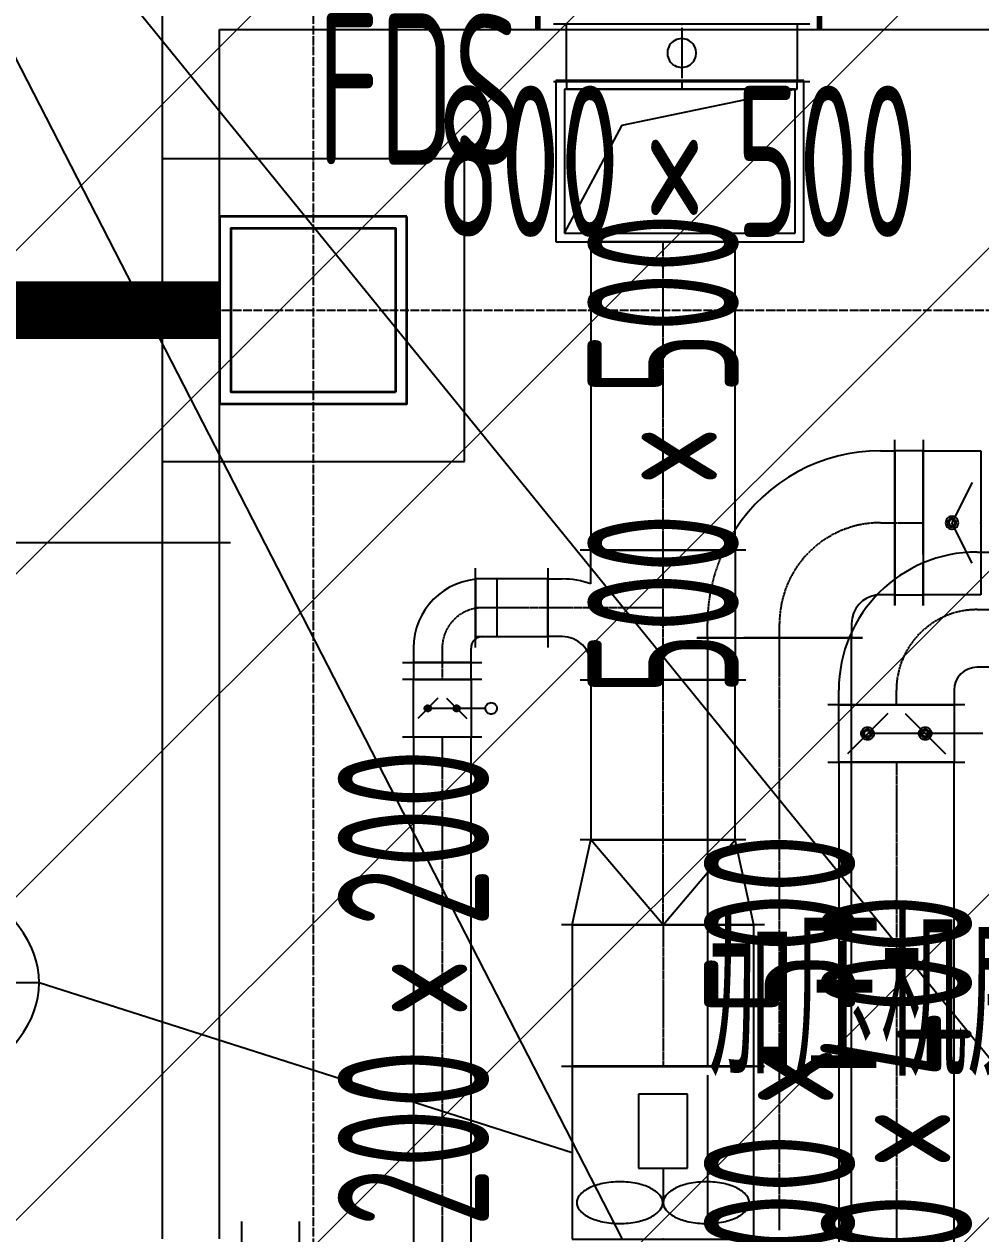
# Model space of a CAD drawing. Extents: x -20827274 to 1300756471, y -549375 to 3431892.
# Drawn here: x -68212 to -64892, y -259468 to -255268 of the extents above; entities that cross this region are included whole.
import ezdxf

# ---------------------------------------------------------------- set-up
doc = ezdxf.new("R2010")
doc.units = 0
doc.header["$LTSCALE"] = 10
for name, pattern in [('CENTER2', [1.125, 0.75, -0.125, 0.125, -0.125]), ('DASH', [0.35, 0.25, -0.1]), ('暖附图底图$0$DASH', [0.35, 0.25, -0.1]), ('暖附图底图$0$DOTE', [2.42, 2, -0.2, 0.02, -0.2])]:
    doc.linetypes.add(name, pattern=pattern)
for name, color, linetype in [('1-zs', 3, 'Continuous'), ('1-暖通标注', 4, 'Continuous'), ('1-标注暖通', 4, 'Continuous'), ('DUCT-加压送风中心线', 5, 'CENTER2'), ('DUCT-加压送风标注', 3, 'Continuous'), ('DUCT-加压送风法兰', 2, 'Continuous'), ('DUCT-加压送风电动阀门', 7, 'Continuous'), ('DUCT-加压送风管', 1, 'Continuous'), ('DUCT-加压送风管立管', 1, 'Continuous'), ('DUCT-加压送风管端线', 2, 'Continuous'), ('DUCT-加压送风管设备', 7, 'Continuous'), ('DUCT-加压送风阀门', 7, 'Continuous'), ('DUCT-送风中心线', 5, 'CENTER2'), ('DUCT-送风标注', 3, 'Continuous'), ('DUCT-送风法兰', 2, 'Continuous'), ('DUCT-送风管', 4, 'Continuous'), ('DUCT-送风管端线', 2, 'Continuous'), ('DUCT-送风阀门', 7, 'Continuous'), ('H-DUCT-加压送风法兰', 2, 'Continuous'), ('H-暖通设备', 181, 'Continuous'), ('Hvac-Hide', 8, 'DASH'), ('暖附图底图$0$1-标注暖通', 8, 'Continuous'), ('暖附图底图$0$A-COLUMN', 8, 'Continuous'), ('暖附图底图$0$A-ROOM_NAME', 8, 'Continuous'), ('暖附图底图$0$A-WALL', 8, 'Continuous'), ('暖附图底图$0$DOTE', 8, 'Continuous')]:
    doc.layers.add(name, color=color, linetype=linetype)
doc.layers.add('F-非人防区', color=105, linetype='Continuous', lineweight=15)
doc.layers.add('暖附图底图$0$钢柱', color=8, linetype='Continuous', lineweight=35)
doc.styles.add('8B2_02', font='tssdeng.shx', dxfattribs={"width": 0.6, "bigfont": 'TSSDCHN.shx'})
doc.styles.add('暖附图底图$0$8B2_02', font='tssdeng.shx', dxfattribs={"width": 0.6, "bigfont": 'TSSDCHN.shx'})

# ---------------------------------------------------------------- blocks, each defined once
blk = doc.blocks.new('$轴流风机$00000011')
for p, q in [((-500, 500, 0), (-500, -500, 0)), ((500, 500, 0), (-500, 500, 0)), ((500, -500, 0), (500, 500, 0)), ((-339.5, 134.7, 0), (-339.5, -134.7, 0)), ((88, 134.7, 0), (-339.5, 134.7, 0)), ((88, -134.7, 0), (88, 134.7, 0)), ((88, 0, 0), (288.5, 0, 0)), ((-339.5, -134.7, 0), (88, -134.7, 0)), ((-500, -500, 0), (500, -500, 0))]:
    blk.add_line(p, q)
for centre, radius, start, end in [((288.5, 410.5, 0), 64.8, 90, 129.18213), ((288.5, 410.5, 0), 64.8, 50.81787, 90), ((462.4, 274.2, 0), 290.7, 153.06034, 168.11261), ((355.1, 328.7, 0), 170.3, 129.18213, 153.06034), ((221.9, 328.7, 0), 170.3, 26.93966, 50.81787), ((114.5, 274.2, 0), 290.7, 11.88739, 26.93966), ((633.1, 238.3, 0), 465, 168.11261, 180), ((-56.1, 238.3, 0), 465, 0, 11.88739), ((633.1, 238.3, 0), 465, 180, 191.88739), ((-56.1, 238.3, 0), 465, 348.11261, 0), ((462.4, 202.4, 0), 290.7, 191.88739, 206.93966), ((114.5, 202.4, 0), 290.7, 333.06034, 348.11261), ((355.1, 147.8, 0), 170.3, 206.93966, 230.81787), ((221.9, 147.8, 0), 170.3, 309.18213, 333.06034), ((288.5, 66.1, 0), 64.8, 230.81787, 270), ((288.5, 66.1, 0), 64.8, 270, 309.18213), ((355.1, -147.8, 0), 170.3, 129.18213, 153.06034), ((288.5, -66.1, 0), 64.8, 90, 129.18213), ((288.5, -66.1, 0), 64.8, 50.81787, 90), ((221.9, -147.8, 0), 170.3, 26.93966, 50.81787), ((462.4, -202.4, 0), 290.7, 153.06034, 168.11261), ((114.5, -202.4, 0), 290.7, 11.88739, 26.93966), ((633.1, -238.3, 0), 465, 168.11261, 180), ((-56.1, -238.3, 0), 465, 0, 11.88739), ((633.1, -238.3, 0), 465, 180, 191.88739), ((-56.1, -238.3, 0), 465, 348.11261, 0), ((462.4, -274.2, 0), 290.7, 191.88739, 206.93966), ((114.5, -274.2, 0), 290.7, 333.06034, 348.11261), ((355.1, -328.7, 0), 170.3, 206.93966, 230.81787), ((288.5, -410.5, 0), 64.8, 230.81787, 270), ((288.5, -410.5, 0), 64.8, 270, 309.18213), ((221.9, -328.7, 0), 170.3, 309.18213, 333.06034)]:
    blk.add_arc(centre, radius, start, end)
for p in [(-500, 0, 0), (500, 0, 0)]:
    blk.add_point(p)
blk = doc.blocks.new('暖附图底图$0$A$C00330F2E')
at = {"layer": '暖附图底图$0$A-COLUMN'}
for p, q in [((5375, -80800), (4325, -80800)), ((4325, -80800), (4325, -81850)), ((5375, -81850), (5375, -80800)), ((4325, -81850), (5375, -81850))]:
    blk.add_line(p, q, dxfattribs=at)
at = {"layer": '暖附图底图$0$钢柱', "color": 4, "lineweight": 35}
for points in [[(5175, -81000), (4525, -81000), (4525, -81650), (5175, -81650)], [(5135, -81610), (4565, -81610), (4565, -81040), (5135, -81040)]]:
    blk.add_lwpolyline(points, close=True, dxfattribs=at)
blk = doc.blocks.new('暖附图底图$0$AFSFCS')
at = {"layer": '暖附图底图$0$A-WALL'}
for p, q in [((-67733.6, -255185.4), (-67733.6, -259485.4)), ((-67533.6, -255285.4), (-67083.6, -255285.4)), ((-67533.6, -259485.4), (-67533.6, -255285.4)), ((-67083.6, -255285.4), (-63333.6, -255285.4))]:
    blk.add_line(p, q, dxfattribs=at)
at = {"layer": '暖附图底图$0$DOTE', "color": 16, "linetype": '暖附图底图$0$DOTE', "ltscale": 1.5}
for p, q in [((-67208.6, -155629.3), (-67208.6, -385768.2)), ((-113117.3, -256260.4), (10791.4, -256260.4))]:
    blk.add_line(p, q, dxfattribs=at)
blk.add_blockref('暖附图底图$0$A$C00330F2E', (-72058.6, -174935.4))
at = {"layer": '暖附图底图$0$A-ROOM_NAME', "style": '暖附图底图$0$8B2_02', "width": 0.6}
blk.add_text('加压机房', height=525, dxfattribs=at).set_placement((-65838.2, -258919.4))
blk = doc.blocks.new('暖附图底图')
at = {"layer": '暖附图底图$0$1-标注暖通', "linetype": '暖附图底图$0$DASH'}
blk.add_blockref('暖附图底图$0$AFSFCS', (500000, 0), dxfattribs=at)

msp = doc.modelspace()

# ---------------------------------------------------------------- hatches: boundary and pattern name
at = {"layer": 'F-非人防区'}
h = msp.add_hatch(dxfattribs=at)
h.set_pattern_fill('ANSI31', color=8, scale=500)
h.set_pattern_definition([(45, (-67108.6, 126739.6), (-561.266, 561.266), [])])
edge = h.paths.add_edge_path()
edge.add_line((26041.4, -160910.4), (26041.4, -174910.4))
edge.add_line((26041.4, -174910.4), (44466.4, -174910.4))
edge.add_line((44466.4, -174910.4), (44466.4, -230535.4))
edge.add_line((44466.4, -230535.4), (29591.4, -230535.4))
edge.add_line((29591.4, -230535.4), (29591.4, -228585.4))
edge.add_line((29591.4, -228585.4), (32466.4, -228585.4))
edge.add_line((32466.4, -228585.4), (32466.4, -223185.4))
edge.add_line((32466.4, -223185.4), (6116.4, -223185.4))
edge.add_line((6116.4, -223185.4), (6116.4, -236210.4))
edge.add_line((6116.4, -236210.4), (5916.4, -236210.4))
edge.add_line((5916.4, -236210.4), (5921.1, -289912.2))
edge.add_line((5921.1, -289912.2), (35191.4, -289912.2))
edge.add_line((35191.4, -289912.2), (35191.4, -296310.4))
edge.add_line((35191.4, -296310.4), (35041.4, -296310.4))
edge.add_line((35041.4, -296310.4), (35041.4, -296910.4))
edge.add_line((35041.4, -296910.4), (35641.4, -296910.4))
edge.add_line((35641.4, -296910.4), (44736.4, -305099.6))
edge.add_line((44736.4, -305099.6), (22456.5, -329844))
edge.add_line((22456.5, -329844), (22456.5, -340006.4))
edge.add_line((22456.5, -340006.4), (-13248.1, -379660.4))
edge.add_line((-13248.1, -379660.4), (-90108.6, -379660.4))
edge.add_line((-90108.6, -379660.4), (-90108.6, -373660.4))
edge.add_line((-90108.6, -373660.4), (-91358.6, -373660.4))
edge.add_arc((-91358.6, -361660.4), 12000, 180, 270, ccw=False)
edge.add_line((-103358.6, -361660.4), (-103358.6, -333450.4))
edge.add_line((-103358.6, -333450.4), (-95358.6, -333436.6))
edge.add_line((-95358.6, -333436.6), (-95358.6, -160610.4))
edge.add_line((-95358.6, -160610.4), (-86333.4, -160610.4))
edge.add_line((-86333.4, -160610.4), (-86333.6, -149790))
edge.add_line((-86333.6, -149790), (-73433.4, -149790))
edge.add_line((-73433.4, -149790), (-73433.4, -160610.4))
edge.add_line((-73433.4, -160610.4), (26041.4, -160910.4))

# ---------------------------------------------------------------- linework, layer by layer
at = {"layer": '1-暖通标注', "color": 2}
for p in [(-66136.4, -259483.7, 0), (-64683.6, -259077.5, 0)]:
    msp.add_line(p, (-69201.1, -253517.7), dxfattribs=at)
at = {"layer": '1-标注暖通'}
msp.add_line((-71156.4, -257066.8), (-67495.9, -257066.8), dxfattribs=at)
at = {"layer": '1-标注暖通', "color": 1, "const_width": 20}
for points in [[(-66429.2, -255085.4), (-66429.2, -255285.4)], [(-65451.5, -255085.4), (-65451.5, -255285.4)]]:
    msp.add_lwpolyline(points, dxfattribs=at)
at = {"layer": '1-标注暖通', "linetype": 'DASH', "const_width": 200}
msp.add_lwpolyline([(-67533.6, -256260.4), (-79007.4, -256260.4)], dxfattribs=at)
at = {"layer": 'DUCT-加压送风中心线'}
for p, q in [((-65929.7, -255467.9), (-65929.7, -255493.5)), ((-65994.7, -257093.6), (-65994.7, -256023.5)), ((-65994.7, -257293.8), (-65994.7, -257093.8)), ((-66394.9, -257293.8), (-66645.6, -257293.8)), ((-66571.1, -257293.8), (-66621.1, -257293.8)), ((-65994.7, -257293.8), (-66394.7, -257293.8)), ((-65994.7, -257543.8), (-65994.7, -257293.8)), ((-64904.8, -257300.3), (-64854.8, -257300.3)), ((-66761.1, -257433.8), (-66761.1, -257483.8)), ((-66761.1, -257484), (-66761.1, -257542.9)), ((-65994.7, -258099.9), (-65994.7, -257544)), ((-65184.8, -257630.3), (-65184.8, -257580.3)), ((-66761.1, -257743.3), (-66761.1, -260467.2)), ((-65184.8, -257830.7), (-65184.8, -260407.2)), ((-65994.7, -258395.1), (-65994.7, -258100.1)), ((-65994.7, -258395.3), (-65994.7, -258885.8)), ((-65994.7, -258886), (-65994.7, -258886.2))]:
    msp.add_line(p, q, dxfattribs=at)
for centre, radius in [((-66621.1, -257433.8), 140), ((-64904.8, -257580.3), 280)]:
    msp.add_arc(centre, radius, 90, 180, dxfattribs=at)
at = {"layer": 'DUCT-加压送风法兰'}
for p, q in [((-65484.7, -255267.6), (-66374.7, -255267.6)), ((-65484.7, -255467.8), (-66374.7, -255467.8)), ((-65707.2, -257093.7), (-66282.2, -257093.7)), ((-66645.7, -257431.3), (-66645.7, -257156.3)), ((-66394.8, -257156.3), (-66394.8, -257431.3)), ((-66898.6, -257483.9), (-66623.6, -257483.9)), ((-66623.6, -257543), (-66898.6, -257543)), ((-66282.2, -257543.9), (-65707.2, -257543.9)), ((-64947.3, -257630.4), (-65422.3, -257630.4)), ((-66623.6, -257743.2), (-66898.6, -257743.2)), ((-64947.3, -257830.6), (-65422.3, -257830.6)), ((-65707.2, -258100), (-66282.2, -258100)), ((-65642.2, -258395.2), (-66347.2, -258395.2)), ((-66347.2, -258885.9), (-65642.2, -258885.9)), ((-67457.7, -259425.4), (-67457.7, -261145.4)), ((-67257.5, -259425.4), (-67257.5, -261145.4))]:
    msp.add_line(p, q, dxfattribs=at)
at = {"layer": 'DUCT-加压送风法兰', "color": 18, "true_color": 0x000000}
for p in [(-65929.7, -255267.7), (-65929.7, -255467.7), (-65929.7, -255467.9), (-65994.7, -257093.6), (-65994.7, -257093.8), (-66645.8, -257293.8), (-66645.6, -257293.8), (-66394.9, -257293.8), (-66394.7, -257293.8), (-66761.1, -257483.8), (-66761.1, -257484), (-66761.1, -257542.9), (-66761.1, -257543.1), (-65994.7, -257543.8), (-65994.7, -257544), (-65184.8, -257630.3, 6000), (-65184.8, -257630.5, 6000), (-66761.1, -257743.1), (-66761.1, -257743.3), (-65184.8, -257830.5, 6000), (-65184.8, -257830.7, 6000), (-65994.7, -258099.9), (-65994.7, -258100.1), (-65994.7, -258395.1), (-65994.7, -258395.3), (-65994.7, -258885.8), (-65994.7, -258886)]:
    msp.add_point(p, dxfattribs=at)
at = {"layer": 'DUCT-加压送风电动阀门'}
for p, q in [((-66776.1, -257608.1), (-66846.1, -257678.1)), ((-66746.1, -257608.1), (-66676.1, -257678.1)), ((-66607.4, -257631.5), (-66604.9, -257628.7)), ((-66604.9, -257628.7), (-66601.9, -257626.3)), ((-66601.9, -257626.3), (-66598.5, -257624.6)), ((-66598.5, -257624.6), (-66594.9, -257623.5)), ((-66594.9, -257623.5), (-66591.1, -257623.1)), ((-66591.1, -257623.1), (-66587.3, -257623.5)), ((-66587.3, -257623.5), (-66583.6, -257624.6)), ((-66583.6, -257624.6), (-66580.3, -257626.3)), ((-66580.3, -257626.3), (-66577.3, -257628.7)), ((-66577.3, -257628.7), (-66574.8, -257631.5)), ((-66822.1, -257642.6), (-66821.8, -257640.5)), ((-66822, -257644.7), (-66822.1, -257642.6)), ((-66821.5, -257646.8), (-66822, -257644.7)), ((-66821.8, -257640.5), (-66821.2, -257638.5)), ((-66820.7, -257648.7), (-66821.5, -257646.8)), ((-66821.2, -257638.5), (-66820.1, -257636.7)), ((-66819.4, -257650.4), (-66820.7, -257648.7)), ((-66820.1, -257636.7), (-66818.7, -257635.1)), ((-66817.9, -257651.8), (-66819.4, -257650.4)), ((-66818.7, -257635.1), (-66817.1, -257633.8)), ((-66818.6, -257642.8), (-66818.4, -257641.4)), ((-66818.5, -257644.2), (-66818.6, -257642.8)), ((-66818.2, -257645.6), (-66818.5, -257644.2)), ((-66818.4, -257641.4), (-66817.9, -257640)), ((-66817.6, -257646.9), (-66818.2, -257645.6)), ((-66817.9, -257640), (-66817.2, -257638.8)), ((-66816.2, -257653), (-66817.9, -257651.8)), ((-66816.7, -257648), (-66817.6, -257646.9)), ((-66817.2, -257638.8), (-66816.3, -257637.7)), ((-66817.1, -257633.8), (-66815.2, -257632.8)), ((-66815.7, -257649), (-66816.7, -257648)), ((-66816.4, -257642.9), (-66816.3, -257641.9)), ((-66816.4, -257643.9), (-66816.4, -257642.9)), ((-66816.1, -257644.9), (-66816.4, -257643.9)), ((-66816.3, -257637.7), (-66815.1, -257636.8)), ((-66816.3, -257641.9), (-66816, -257640.9)), ((-66814.2, -257653.8), (-66816.2, -257653)), ((-66815.7, -257645.8), (-66816.1, -257644.9)), ((-66816, -257640.9), (-66815.4, -257640)), ((-66815.1, -257646.6), (-66815.7, -257645.8)), ((-66814.5, -257649.8), (-66815.7, -257649)), ((-66815.4, -257640), (-66814.8, -257639.3)), ((-66815.2, -257632.8), (-66813.2, -257632.3)), ((-66815.1, -257636.8), (-66813.9, -257636.2)), ((-66814.4, -257647.4), (-66815.1, -257646.6)), ((-66814.8, -257639.3), (-66814, -257638.6)), ((-66813.2, -257650.3), (-66814.5, -257649.8)), ((-66813.5, -257647.9), (-66814.4, -257647.4)), ((-66812.1, -257654.2), (-66814.2, -257653.8)), ((-66814, -257638.6), (-66813.1, -257638.2)), ((-66813.9, -257636.2), (-66812.5, -257635.8)), ((-66812.6, -257648.3), (-66813.5, -257647.9)), ((-66813.2, -257632.3), (-66811.1, -257632.1)), ((-66811.8, -257650.6), (-66813.2, -257650.3)), ((-66813.1, -257638.2), (-66812.1, -257637.9)), ((-66811.6, -257648.5), (-66812.6, -257648.3)), ((-66812.5, -257635.8), (-66811.1, -257635.6)), ((-66812.1, -257637.9), (-66811.1, -257637.8)), ((-66810, -257654.2), (-66812.1, -257654.2)), ((-66810.4, -257650.6), (-66811.8, -257650.6)), ((-66810.6, -257648.5), (-66811.6, -257648.5)), ((-66811.1, -257632.1), (-66809, -257632.3)), ((-66811.1, -257635.6), (-66809.7, -257635.8)), ((-66811.1, -257637.8), (-66810.1, -257637.9)), ((-66711.1, -257643.1), (-66811.1, -257643.1)), ((-66809.6, -257648.3), (-66810.6, -257648.5)), ((-66809, -257650.3), (-66810.4, -257650.6)), ((-66810.1, -257637.9), (-66809.1, -257638.2)), ((-66808, -257653.8), (-66810, -257654.2)), ((-66809.7, -257635.8), (-66808.3, -257636.2)), ((-66808.6, -257647.9), (-66809.6, -257648.3)), ((-66809.1, -257638.2), (-66808.2, -257638.6)), ((-66809, -257632.3), (-66807, -257632.8)), ((-66807.6, -257649.8), (-66809, -257650.3)), ((-66807.8, -257647.4), (-66808.6, -257647.9)), ((-66808.3, -257636.2), (-66807, -257636.8)), ((-66808.2, -257638.6), (-66807.4, -257639.3)), ((-66806, -257653), (-66808, -257653.8)), ((-66807, -257646.6), (-66807.8, -257647.4)), ((-66806.4, -257649), (-66807.6, -257649.8)), ((-66807.4, -257639.3), (-66806.7, -257640)), ((-66807, -257632.8), (-66805.1, -257633.8)), ((-66807, -257636.8), (-66805.9, -257637.7)), ((-66806.4, -257645.8), (-66807, -257646.6)), ((-66806.7, -257640), (-66806.2, -257640.9)), ((-66806, -257644.9), (-66806.4, -257645.8)), ((-66805.4, -257648), (-66806.4, -257649)), ((-66806.2, -257640.9), (-66805.9, -257641.9)), ((-66805.8, -257643.9), (-66806, -257644.9)), ((-66804.2, -257651.8), (-66806, -257653)), ((-66805.9, -257637.7), (-66805, -257638.8)), ((-66805.9, -257641.9), (-66805.7, -257642.9)), ((-66805.7, -257642.9), (-66805.8, -257643.9)), ((-66804.6, -257646.9), (-66805.4, -257648)), ((-66805.1, -257633.8), (-66803.4, -257635.1)), ((-66805, -257638.8), (-66804.2, -257640)), ((-66804, -257645.6), (-66804.6, -257646.9)), ((-66804.2, -257640), (-66803.8, -257641.4)), ((-66802.7, -257650.4), (-66804.2, -257651.8)), ((-66803.6, -257644.2), (-66804, -257645.6)), ((-66803.8, -257641.4), (-66803.6, -257642.8)), ((-66803.6, -257642.8), (-66803.6, -257644.2)), ((-66803.4, -257635.1), (-66802, -257636.7)), ((-66801.5, -257648.7), (-66802.7, -257650.4)), ((-66802, -257636.7), (-66801, -257638.5)), ((-66800.6, -257646.8), (-66801.5, -257648.7)), ((-66801, -257638.5), (-66800.3, -257640.5)), ((-66800.1, -257644.7), (-66800.6, -257646.8)), ((-66800.3, -257640.5), (-66800, -257642.6)), ((-66800, -257642.6), (-66800.1, -257644.7)), ((-66661.1, -257643.1), (-66761.1, -257643.1)), ((-66722.1, -257642.6), (-66721.8, -257640.5)), ((-66722, -257644.7), (-66722.1, -257642.6)), ((-66721.5, -257646.8), (-66722, -257644.7)), ((-66721.8, -257640.5), (-66721.2, -257638.5)), ((-66720.7, -257648.7), (-66721.5, -257646.8)), ((-66721.2, -257638.5), (-66720.1, -257636.7)), ((-66719.4, -257650.4), (-66720.7, -257648.7)), ((-66720.1, -257636.7), (-66718.7, -257635.1)), ((-66717.9, -257651.8), (-66719.4, -257650.4)), ((-66718.7, -257635.1), (-66717.1, -257633.8)), ((-66718.6, -257642.8), (-66718.4, -257641.4)), ((-66718.5, -257644.2), (-66718.6, -257642.8)), ((-66718.2, -257645.6), (-66718.5, -257644.2)), ((-66718.4, -257641.4), (-66717.9, -257640)), ((-66717.6, -257646.9), (-66718.2, -257645.6)), ((-66717.9, -257640), (-66717.2, -257638.8)), ((-66716.2, -257653), (-66717.9, -257651.8)), ((-66716.7, -257648), (-66717.6, -257646.9)), ((-66717.2, -257638.8), (-66716.3, -257637.7)), ((-66717.1, -257633.8), (-66715.2, -257632.8)), ((-66715.7, -257649), (-66716.7, -257648)), ((-66716.4, -257642.9), (-66716.3, -257641.9)), ((-66716.4, -257643.9), (-66716.4, -257642.9)), ((-66716.1, -257644.9), (-66716.4, -257643.9)), ((-66716.3, -257637.7), (-66715.1, -257636.8)), ((-66716.3, -257641.9), (-66716, -257640.9)), ((-66714.2, -257653.8), (-66716.2, -257653)), ((-66715.7, -257645.8), (-66716.1, -257644.9)), ((-66716, -257640.9), (-66715.4, -257640)), ((-66715.1, -257646.6), (-66715.7, -257645.8)), ((-66714.5, -257649.8), (-66715.7, -257649)), ((-66715.4, -257640), (-66714.8, -257639.3)), ((-66715.2, -257632.8), (-66713.2, -257632.3)), ((-66715.1, -257636.8), (-66713.9, -257636.2)), ((-66714.4, -257647.4), (-66715.1, -257646.6)), ((-66714.8, -257639.3), (-66714, -257638.6)), ((-66713.2, -257650.3), (-66714.5, -257649.8)), ((-66713.5, -257647.9), (-66714.4, -257647.4)), ((-66712.1, -257654.2), (-66714.2, -257653.8)), ((-66714, -257638.6), (-66713.1, -257638.2)), ((-66713.9, -257636.2), (-66712.5, -257635.8)), ((-66712.6, -257648.3), (-66713.5, -257647.9)), ((-66713.2, -257632.3), (-66711.1, -257632.1)), ((-66711.8, -257650.6), (-66713.2, -257650.3)), ((-66713.1, -257638.2), (-66712.1, -257637.9)), ((-66711.6, -257648.5), (-66712.6, -257648.3)), ((-66712.5, -257635.8), (-66711.1, -257635.6)), ((-66712.1, -257637.9), (-66711.1, -257637.8)), ((-66710, -257654.2), (-66712.1, -257654.2)), ((-66710.4, -257650.6), (-66711.8, -257650.6)), ((-66710.6, -257648.5), (-66711.6, -257648.5)), ((-66711.1, -257632.1), (-66709, -257632.3)), ((-66711.1, -257635.6), (-66709.7, -257635.8)), ((-66711.1, -257637.8), (-66710.1, -257637.9)), ((-66709.6, -257648.3), (-66710.6, -257648.5)), ((-66709, -257650.3), (-66710.4, -257650.6)), ((-66710.1, -257637.9), (-66709.1, -257638.2)), ((-66708, -257653.8), (-66710, -257654.2)), ((-66709.7, -257635.8), (-66708.3, -257636.2)), ((-66708.6, -257647.9), (-66709.6, -257648.3)), ((-66709.1, -257638.2), (-66708.2, -257638.6)), ((-66709, -257632.3), (-66707, -257632.8)), ((-66707.6, -257649.8), (-66709, -257650.3)), ((-66707.8, -257647.4), (-66708.6, -257647.9)), ((-66708.3, -257636.2), (-66707, -257636.8)), ((-66708.2, -257638.6), (-66707.4, -257639.3)), ((-66706, -257653), (-66708, -257653.8)), ((-66707, -257646.6), (-66707.8, -257647.4)), ((-66706.4, -257649), (-66707.6, -257649.8)), ((-66707.4, -257639.3), (-66706.7, -257640)), ((-66707, -257632.8), (-66705.1, -257633.8)), ((-66707, -257636.8), (-66705.9, -257637.7)), ((-66706.4, -257645.8), (-66707, -257646.6)), ((-66706.7, -257640), (-66706.2, -257640.9)), ((-66706, -257644.9), (-66706.4, -257645.8)), ((-66705.4, -257648), (-66706.4, -257649)), ((-66706.2, -257640.9), (-66705.9, -257641.9)), ((-66705.8, -257643.9), (-66706, -257644.9)), ((-66704.2, -257651.8), (-66706, -257653)), ((-66705.9, -257637.7), (-66705, -257638.8)), ((-66705.9, -257641.9), (-66705.7, -257642.9)), ((-66705.7, -257642.9), (-66705.8, -257643.9)), ((-66704.6, -257646.9), (-66705.4, -257648)), ((-66705.1, -257633.8), (-66703.4, -257635.1)), ((-66705, -257638.8), (-66704.2, -257640)), ((-66704, -257645.6), (-66704.6, -257646.9)), ((-66704.2, -257640), (-66703.8, -257641.4)), ((-66702.7, -257650.4), (-66704.2, -257651.8)), ((-66703.6, -257644.2), (-66704, -257645.6)), ((-66703.8, -257641.4), (-66703.6, -257642.8)), ((-66703.6, -257642.8), (-66703.6, -257644.2)), ((-66703.4, -257635.1), (-66702, -257636.7)), ((-66701.5, -257648.7), (-66702.7, -257650.4)), ((-66702, -257636.7), (-66701, -257638.5)), ((-66700.6, -257646.8), (-66701.5, -257648.7)), ((-66701, -257638.5), (-66700.3, -257640.5)), ((-66700.1, -257644.7), (-66700.6, -257646.8)), ((-66700.3, -257640.5), (-66700, -257642.6)), ((-66700, -257642.6), (-66700.1, -257644.7)), ((-66611.1, -257643.1), (-66661.1, -257643.1)), ((-66611.1, -257642.2), (-66610.5, -257638.4)), ((-66610.9, -257646), (-66611.1, -257642.2)), ((-66610, -257649.7), (-66610.9, -257646)), ((-66610.5, -257638.4), (-66609.3, -257634.8)), ((-66608.4, -257653.1), (-66610, -257649.7)), ((-66609.3, -257634.8), (-66607.4, -257631.5)), ((-66606.2, -257656.2), (-66608.4, -257653.1)), ((-66603.4, -257658.9), (-66606.2, -257656.2)), ((-66600.2, -257660.9), (-66603.4, -257658.9)), ((-66596.7, -257662.3), (-66600.2, -257660.9)), ((-66593, -257663), (-66596.7, -257662.3)), ((-66589.2, -257663), (-66593, -257663)), ((-66585.4, -257662.3), (-66589.2, -257663)), ((-66581.9, -257660.9), (-66585.4, -257662.3)), ((-66578.7, -257658.9), (-66581.9, -257660.9)), ((-66576, -257656.2), (-66578.7, -257658.9)), ((-66573.8, -257653.1), (-66576, -257656.2)), ((-66574.8, -257631.5), (-66572.9, -257634.8)), ((-66572.2, -257649.7), (-66573.8, -257653.1)), ((-66572.9, -257634.8), (-66571.6, -257638.4)), ((-66571.3, -257646), (-66572.2, -257649.7)), ((-66571.6, -257638.4), (-66571.1, -257642.2)), ((-66571.1, -257642.2), (-66571.3, -257646)), ((-65214.8, -257660.5), (-65354.8, -257800.5)), ((-65154.8, -257660.5), (-65014.8, -257800.5)), ((-65299.7, -257714.1), (-65296.5, -257711.7)), ((-65296.5, -257711.7), (-65292.8, -257709.8)), ((-65292.8, -257709.8), (-65288.9, -257708.7)), ((-65288.9, -257708.7), (-65284.8, -257708.3)), ((-65284.8, -257708.3), (-65280.7, -257708.7)), ((-65280.7, -257708.7), (-65276.8, -257709.8)), ((-65276.8, -257709.8), (-65273.1, -257711.7)), ((-65273.1, -257711.7), (-65269.9, -257714.1)), ((-65099.7, -257714.1), (-65096.5, -257711.7)), ((-65096.5, -257711.7), (-65092.8, -257709.8)), ((-65092.8, -257709.8), (-65088.9, -257708.7)), ((-65088.9, -257708.7), (-65084.8, -257708.3)), ((-65084.8, -257708.3), (-65080.7, -257708.7)), ((-65080.7, -257708.7), (-65076.8, -257709.8)), ((-65076.8, -257709.8), (-65073.1, -257711.7)), ((-65073.1, -257711.7), (-65069.9, -257714.1)), ((-65306.9, -257728.5), (-65306.1, -257724.4)), ((-65306.9, -257732.5), (-65306.9, -257728.5)), ((-65306.1, -257736.6), (-65306.9, -257732.5)), ((-65306.1, -257724.4), (-65304.6, -257720.6)), ((-65304.6, -257740.4), (-65306.1, -257736.6)), ((-65304.6, -257720.6), (-65302.5, -257717.1)), ((-65302.5, -257743.9), (-65304.6, -257740.4)), ((-65302.5, -257717.1), (-65299.7, -257714.1)), ((-65299.7, -257746.9), (-65302.5, -257743.9)), ((-65299.8, -257729.8), (-65299.4, -257727)), ((-65299.6, -257732.6), (-65299.8, -257729.8)), ((-65296.5, -257749.3), (-65299.7, -257746.9)), ((-65299, -257735.4), (-65299.6, -257732.6)), ((-65299.4, -257727), (-65298.4, -257724.3)), ((-65297.8, -257738), (-65299, -257735.4)), ((-65298.4, -257724.3), (-65297, -257721.8)), ((-65296.1, -257740.3), (-65297.8, -257738)), ((-65297, -257721.8), (-65295.1, -257719.6)), ((-65292.8, -257751.2), (-65296.5, -257749.3)), ((-65294.1, -257742.3), (-65296.1, -257740.3)), ((-65295.5, -257730), (-65295.2, -257728)), ((-65295.4, -257732), (-65295.5, -257730)), ((-65294.9, -257734), (-65295.4, -257732)), ((-65295.2, -257728), (-65294.6, -257726)), ((-65295.1, -257719.6), (-65292.9, -257717.9)), ((-65294.1, -257735.9), (-65294.9, -257734)), ((-65294.6, -257726), (-65293.5, -257724.3)), ((-65292.9, -257737.5), (-65294.1, -257735.9)), ((-65291.7, -257743.8), (-65294.1, -257742.3)), ((-65293.5, -257724.3), (-65292.2, -257722.7)), ((-65292.9, -257717.9), (-65290.4, -257716.6)), ((-65291.4, -257738.9), (-65292.9, -257737.5)), ((-65288.9, -257752.3), (-65292.8, -257751.2)), ((-65292.2, -257722.7), (-65290.6, -257721.5)), ((-65289, -257744.9), (-65291.7, -257743.8)), ((-65289.7, -257740), (-65291.4, -257738.9)), ((-65290.6, -257721.5), (-65288.8, -257720.5)), ((-65290.4, -257716.6), (-65287.6, -257715.8)), ((-65287.8, -257740.8), (-65289.7, -257740)), ((-65286.2, -257745.4), (-65289, -257744.9)), ((-65284.8, -257752.7), (-65288.9, -257752.3)), ((-65288.8, -257720.5), (-65286.8, -257720)), ((-65285.8, -257741.2), (-65287.8, -257740.8)), ((-65287.6, -257715.8), (-65284.8, -257715.5)), ((-65286.8, -257720), (-65284.8, -257719.8)), ((-65283.4, -257745.4), (-65286.2, -257745.4)), ((-65283.8, -257741.2), (-65285.8, -257741.2)), ((-65284.8, -257715.5), (-65281.9, -257715.8)), ((-65284.8, -257719.8), (-65282.8, -257720)), ((-65084.8, -257730.5), (-65284.8, -257730.5)), ((-65280.7, -257752.3), (-65284.8, -257752.7)), ((-65281.8, -257740.8), (-65283.8, -257741.2)), ((-65280.6, -257744.9), (-65283.4, -257745.4)), ((-65282.8, -257720), (-65280.8, -257720.5)), ((-65281.9, -257715.8), (-65279.2, -257716.6)), ((-65279.9, -257740), (-65281.8, -257740.8)), ((-65280.8, -257720.5), (-65279, -257721.5)), ((-65276.8, -257751.2), (-65280.7, -257752.3)), ((-65277.9, -257743.8), (-65280.6, -257744.9)), ((-65278.2, -257738.9), (-65279.9, -257740)), ((-65279.2, -257716.6), (-65276.7, -257717.9)), ((-65279, -257721.5), (-65277.4, -257722.7)), ((-65276.7, -257737.5), (-65278.2, -257738.9)), ((-65275.5, -257742.3), (-65277.9, -257743.8)), ((-65277.4, -257722.7), (-65276, -257724.3)), ((-65273.1, -257749.3), (-65276.8, -257751.2)), ((-65276.7, -257717.9), (-65274.4, -257719.6)), ((-65275.5, -257735.9), (-65276.7, -257737.5)), ((-65276, -257724.3), (-65275, -257726)), ((-65274.6, -257734), (-65275.5, -257735.9)), ((-65273.4, -257740.3), (-65275.5, -257742.3)), ((-65275, -257726), (-65274.4, -257728)), ((-65274.2, -257732), (-65274.6, -257734)), ((-65274.4, -257719.6), (-65272.6, -257721.8)), ((-65274.4, -257728), (-65274.1, -257730)), ((-65274.1, -257730), (-65274.2, -257732)), ((-65271.8, -257738), (-65273.4, -257740.3)), ((-65269.9, -257746.9), (-65273.1, -257749.3)), ((-65272.6, -257721.8), (-65271.1, -257724.3)), ((-65270.6, -257735.4), (-65271.8, -257738)), ((-65271.1, -257724.3), (-65270.2, -257727)), ((-65269.9, -257732.6), (-65270.6, -257735.4)), ((-65270.2, -257727), (-65269.8, -257729.8)), ((-65269.9, -257714.1), (-65267.1, -257717.1)), ((-65269.8, -257729.8), (-65269.9, -257732.6)), ((-65267.1, -257743.9), (-65269.9, -257746.9)), ((-65267.1, -257717.1), (-65265, -257720.6)), ((-65265, -257740.4), (-65267.1, -257743.9)), ((-65265, -257720.6), (-65263.5, -257724.4)), ((-65263.5, -257736.6), (-65265, -257740.4)), ((-65263.5, -257724.4), (-65262.7, -257728.5)), ((-65262.7, -257732.5), (-65263.5, -257736.6)), ((-65262.7, -257728.5), (-65262.7, -257732.5)), ((-64984.8, -257730.5), (-65184.8, -257730.5)), ((-65106.9, -257728.5), (-65106.1, -257724.4)), ((-65106.9, -257732.5), (-65106.9, -257728.5)), ((-65106.1, -257736.6), (-65106.9, -257732.5)), ((-65106.1, -257724.4), (-65104.6, -257720.6)), ((-65104.6, -257740.4), (-65106.1, -257736.6)), ((-65104.6, -257720.6), (-65102.5, -257717.1)), ((-65102.5, -257743.9), (-65104.6, -257740.4)), ((-65102.5, -257717.1), (-65099.7, -257714.1)), ((-65099.7, -257746.9), (-65102.5, -257743.9)), ((-65099.8, -257729.8), (-65099.4, -257727)), ((-65099.6, -257732.6), (-65099.8, -257729.8)), ((-65096.5, -257749.3), (-65099.7, -257746.9)), ((-65099, -257735.4), (-65099.6, -257732.6)), ((-65099.4, -257727), (-65098.4, -257724.3)), ((-65097.8, -257738), (-65099, -257735.4)), ((-65098.4, -257724.3), (-65097, -257721.8)), ((-65096.1, -257740.3), (-65097.8, -257738)), ((-65097, -257721.8), (-65095.1, -257719.6)), ((-65092.8, -257751.2), (-65096.5, -257749.3)), ((-65094.1, -257742.3), (-65096.1, -257740.3)), ((-65095.5, -257730), (-65095.2, -257728)), ((-65095.4, -257732), (-65095.5, -257730)), ((-65094.9, -257734), (-65095.4, -257732)), ((-65095.2, -257728), (-65094.6, -257726)), ((-65095.1, -257719.6), (-65092.9, -257717.9)), ((-65094.1, -257735.9), (-65094.9, -257734)), ((-65094.6, -257726), (-65093.5, -257724.3)), ((-65092.9, -257737.5), (-65094.1, -257735.9)), ((-65091.7, -257743.8), (-65094.1, -257742.3)), ((-65093.5, -257724.3), (-65092.2, -257722.7)), ((-65092.9, -257717.9), (-65090.4, -257716.6)), ((-65091.4, -257738.9), (-65092.9, -257737.5)), ((-65088.9, -257752.3), (-65092.8, -257751.2)), ((-65092.2, -257722.7), (-65090.6, -257721.5)), ((-65089, -257744.9), (-65091.7, -257743.8)), ((-65089.7, -257740), (-65091.4, -257738.9)), ((-65090.6, -257721.5), (-65088.8, -257720.5)), ((-65090.4, -257716.6), (-65087.6, -257715.8)), ((-65087.8, -257740.8), (-65089.7, -257740)), ((-65086.2, -257745.4), (-65089, -257744.9)), ((-65084.8, -257752.7), (-65088.9, -257752.3)), ((-65088.8, -257720.5), (-65086.8, -257720)), ((-65085.8, -257741.2), (-65087.8, -257740.8)), ((-65087.6, -257715.8), (-65084.8, -257715.5)), ((-65086.8, -257720), (-65084.8, -257719.8)), ((-65083.4, -257745.4), (-65086.2, -257745.4)), ((-65083.8, -257741.2), (-65085.8, -257741.2)), ((-65084.8, -257715.5), (-65081.9, -257715.8)), ((-65084.8, -257719.8), (-65082.8, -257720)), ((-65080.7, -257752.3), (-65084.8, -257752.7)), ((-65081.8, -257740.8), (-65083.8, -257741.2)), ((-65080.6, -257744.9), (-65083.4, -257745.4)), ((-65082.8, -257720), (-65080.8, -257720.5)), ((-65081.9, -257715.8), (-65079.2, -257716.6)), ((-65079.9, -257740), (-65081.8, -257740.8)), ((-65080.8, -257720.5), (-65079, -257721.5)), ((-65076.8, -257751.2), (-65080.7, -257752.3)), ((-65077.9, -257743.8), (-65080.6, -257744.9)), ((-65078.2, -257738.9), (-65079.9, -257740)), ((-65079.2, -257716.6), (-65076.7, -257717.9)), ((-65079, -257721.5), (-65077.4, -257722.7)), ((-65076.7, -257737.5), (-65078.2, -257738.9)), ((-65075.5, -257742.3), (-65077.9, -257743.8)), ((-65077.4, -257722.7), (-65076, -257724.3)), ((-65073.1, -257749.3), (-65076.8, -257751.2)), ((-65076.7, -257717.9), (-65074.4, -257719.6)), ((-65075.5, -257735.9), (-65076.7, -257737.5)), ((-65076, -257724.3), (-65075, -257726)), ((-65074.6, -257734), (-65075.5, -257735.9)), ((-65073.4, -257740.3), (-65075.5, -257742.3)), ((-65075, -257726), (-65074.4, -257728)), ((-65074.2, -257732), (-65074.6, -257734)), ((-65074.4, -257719.6), (-65072.6, -257721.8)), ((-65074.4, -257728), (-65074.1, -257730)), ((-65074.1, -257730), (-65074.2, -257732)), ((-65071.8, -257738), (-65073.4, -257740.3)), ((-65069.9, -257746.9), (-65073.1, -257749.3)), ((-65072.6, -257721.8), (-65071.1, -257724.3)), ((-65070.6, -257735.4), (-65071.8, -257738)), ((-65071.1, -257724.3), (-65070.2, -257727)), ((-65069.9, -257732.6), (-65070.6, -257735.4)), ((-65070.2, -257727), (-65069.8, -257729.8)), ((-65069.9, -257714.1), (-65067.1, -257717.1)), ((-65069.8, -257729.8), (-65069.9, -257732.6)), ((-65067.1, -257743.9), (-65069.9, -257746.9)), ((-65067.1, -257717.1), (-65065, -257720.6)), ((-65065, -257740.4), (-65067.1, -257743.9)), ((-65065, -257720.6), (-65063.5, -257724.4)), ((-65063.5, -257736.6), (-65065, -257740.4)), ((-65063.5, -257724.4), (-65062.7, -257728.5)), ((-65062.7, -257732.5), (-65063.5, -257736.6)), ((-65062.7, -257728.5), (-65062.7, -257732.5)), ((-64884.8, -257730.5), (-64984.8, -257730.5))]:
    msp.add_line(p, q, dxfattribs=at)
at = {"layer": 'DUCT-加压送风管'}
for p, q in [((-66329.7, -255467.7), (-66329.7, -255267.7)), ((-65529.7, -255267.7), (-65529.7, -255467.7)), ((-66329.7, -255467.9), (-66329.7, -255493.5)), ((-65529.7, -255467.9), (-66329.7, -255467.9)), ((-65529.7, -255493.5), (-65529.7, -255467.9)), ((-66329.7, -255493.5), (-65529.7, -255493.5)), ((-65744.7, -256023.5), (-66244.7, -256023.5)), ((-66244.7, -256023.5), (-66244.7, -257093.6)), ((-65744.7, -257093.6), (-65744.7, -256023.5)), ((-66244.7, -257093.6), (-65744.7, -257093.6)), ((-66244.7, -257211), (-66244.7, -257093.8)), ((-65744.7, -257093.8), (-65744.7, -257493.8)), ((-64904.8, -257100.3), (-64854.8, -257100.3)), ((-66394.9, -257193.8), (-66645.6, -257193.8)), ((-66645.6, -257193.8), (-66645.6, -257393.8)), ((-66571.1, -257193.8), (-66621.1, -257193.8)), ((-66394.9, -257393.8), (-66394.9, -257193.8)), ((-66394.7, -257193.8), (-66344.7, -257193.8)), ((-66645.6, -257393.8), (-66394.9, -257393.8)), ((-66621.1, -257393.8), (-66571.1, -257393.8)), ((-66344.7, -257393.8), (-66394.7, -257393.8)), ((-66861.1, -257433.8), (-66861.1, -257483.8)), ((-66661.1, -257483.8), (-66661.1, -257433.8)), ((-66861.1, -257484), (-66861.1, -257542.9)), ((-66661.1, -257484), (-66861.1, -257484)), ((-66661.1, -257542.9), (-66661.1, -257484)), ((-66244.7, -257543.8), (-66244.7, -257493.8)), ((-65744.7, -257493.8), (-65744.7, -257543.8)), ((-64854.8, -257500.3), (-64904.8, -257500.3)), ((-66861.1, -257542.9), (-66661.1, -257542.9)), ((-66861.1, -257743.1), (-66861.1, -257543.1)), ((-66661.1, -257543.1), (-66661.1, -257743.1)), ((-65744.7, -257544), (-66244.7, -257544)), ((-66244.7, -257544), (-66244.7, -258099.9)), ((-65744.7, -258099.9), (-65744.7, -257544)), ((-65384.8, -257630.3), (-65384.8, -257580.3)), ((-64984.8, -257580.3), (-64984.8, -257630.3)), ((-65384.8, -257830.5), (-65384.8, -257630.5)), ((-64984.8, -257630.5), (-64984.8, -257830.5)), ((-66861.1, -257743.3), (-66861.1, -260467.2)), ((-66661.1, -257743.3), (-66861.1, -257743.3)), ((-66661.1, -260467.2), (-66661.1, -257743.3)), ((-65384.8, -257830.7), (-65384.8, -260407.2)), ((-64984.8, -257830.7), (-65384.8, -257830.7)), ((-64984.8, -260407.2), (-64984.8, -257830.7)), ((-66309.7, -258395.1), (-66244.7, -258100.1)), ((-66244.7, -258099.9), (-65744.7, -258099.9)), ((-65994.7, -258395.1), (-66244.7, -258100.1)), ((-65994.7, -258395.1), (-65744.7, -258100.1)), ((-65679.7, -258395.1), (-65744.7, -258100.1)), ((-66309.7, -258395.3), (-66309.7, -258885.8)), ((-65679.7, -258395.3), (-66309.7, -258395.3)), ((-65679.7, -258885.8), (-65679.7, -258395.3)), ((-66309.7, -258885.8), (-65679.7, -258885.8)), ((-66309.7, -258886), (-66309.7, -258886.2)), ((-65679.7, -258886), (-65679.7, -258886.2))]:
    msp.add_line(p, q, dxfattribs=at)
for centre, radius, start, end in [((-64904.8, -257580.3), 480, 90, 180), ((-66621.1, -257433.8), 240, 90, 180), ((-66344.7, -257493.8), 300, 70.5288, 90), ((-66621.1, -257433.8), 40, 90, 180), ((-66344.7, -257493.8), 100, 0, 90), ((-64904.8, -257580.3), 80, 90, 180)]:
    msp.add_arc(centre, radius, start, end, dxfattribs=at)
at = {"layer": 'DUCT-加压送风管', "color": 18, "true_color": 0x000000}
for p in [(-65994.7, -257093.8), (-66571.1, -257293.8), (-66394.7, -257293.8), (-66761.1, -257483.8), (-65994.7, -257543.8), (-65184.8, -257630.3, 6000), (-65994.7, -258100.1), (-65994.7, -258395.1), (-65994.7, -258886), (-65994.7, -258886.2)]:
    msp.add_point(p, dxfattribs=at)
at = {"layer": 'DUCT-加压送风管立管'}
for p, q in [((-65536.4, -255493.5), (-66336.4, -255493.5)), ((-66336.4, -255493.5), (-66336.4, -255993.5)), ((-65536.4, -255993.5), (-65536.4, -255493.5)), ((-66336.4, -255993.5), (-65536.4, -255993.5))]:
    msp.add_line(p, q, dxfattribs=at)
at = {"layer": 'DUCT-加压送风管端线'}
for p, q in [((-65529.7, -255267.7), (-66329.7, -255267.7)), ((-65529.7, -255467.7), (-66329.7, -255467.7)), ((-66136.4, -255618.5), (-65536.4, -255493.5)), ((-66336.4, -255993.5), (-66136.4, -255618.5)), ((-66244.7, -257093.8), (-65744.7, -257093.8)), ((-66571.1, -257193.8), (-66571.1, -257393.8)), ((-66394.7, -257393.8), (-66394.7, -257193.8)), ((-66861.1, -257483.8), (-66661.1, -257483.8)), ((-66661.1, -257543.1), (-66861.1, -257543.1)), ((-65744.7, -257543.8), (-66244.7, -257543.8)), ((-65384.8, -257630.3), (-64984.8, -257630.3)), ((-64984.8, -257630.5), (-65384.8, -257630.5)), ((-66661.1, -257743.1), (-66861.1, -257743.1)), ((-64984.8, -257830.5), (-65384.8, -257830.5)), ((-65744.7, -258100.1), (-66244.7, -258100.1)), ((-66309.7, -258395.1), (-65679.7, -258395.1)), ((-65679.7, -258886), (-66309.7, -258886)), ((-66309.7, -258886.2), (-65679.7, -258886.2))]:
    msp.add_line(p, q, dxfattribs=at)
at = {"layer": 'DUCT-加压送风阀门'}
for p, q in [((-65942.2, -255319.3), (-65948.2, -255321.2)), ((-65936, -255318.1), (-65942.2, -255319.3)), ((-65929.7, -255317.7), (-65936, -255318.1)), ((-65929.7, -255280.2), (-65929.7, -255455.2)), ((-65923.5, -255318.1), (-65929.7, -255317.7)), ((-65917.3, -255319.3), (-65923.5, -255318.1)), ((-65911.3, -255321.2), (-65917.3, -255319.3)), ((-65978.9, -255358.3), (-65979.6, -255364.5)), ((-65977.3, -255352.2), (-65978.9, -255358.3)), ((-65975, -255346.4), (-65977.3, -255352.2)), ((-65972, -255340.9), (-65975, -255346.4)), ((-65968.3, -255335.8), (-65972, -255340.9)), ((-65964, -255331.2), (-65968.3, -255335.8)), ((-65959.1, -255327.2), (-65964, -255331.2)), ((-65953.8, -255323.9), (-65959.1, -255327.2)), ((-65948.2, -255321.2), (-65953.8, -255323.9)), ((-65905.7, -255323.9), (-65911.3, -255321.2)), ((-65900.4, -255327.2), (-65905.7, -255323.9)), ((-65895.5, -255331.2), (-65900.4, -255327.2)), ((-65891.2, -255335.8), (-65895.5, -255331.2)), ((-65887.5, -255340.9), (-65891.2, -255335.8)), ((-65884.5, -255346.4), (-65887.5, -255340.9)), ((-65882.2, -255352.2), (-65884.5, -255346.4)), ((-65880.6, -255358.3), (-65882.2, -255352.2)), ((-65879.8, -255364.5), (-65880.6, -255358.3)), ((-65979.6, -255364.5), (-65979.6, -255370.8)), ((-65979.6, -255370.8), (-65978.9, -255377.1)), ((-65978.9, -255377.1), (-65977.3, -255383.1)), ((-65977.3, -255383.1), (-65975, -255389)), ((-65975, -255389), (-65972, -255394.5)), ((-65972, -255394.5), (-65968.3, -255399.6)), ((-65968.3, -255399.6), (-65964, -255404.1)), ((-65895.5, -255404.1), (-65891.2, -255399.6)), ((-65891.2, -255399.6), (-65887.5, -255394.5)), ((-65887.5, -255394.5), (-65884.5, -255389)), ((-65884.5, -255389), (-65882.2, -255383.1)), ((-65882.2, -255383.1), (-65880.6, -255377.1)), ((-65880.6, -255377.1), (-65879.8, -255370.8)), ((-65879.8, -255370.8), (-65879.8, -255364.5)), ((-65964, -255404.1), (-65959.1, -255408.1)), ((-65959.1, -255408.1), (-65953.8, -255411.5)), ((-65953.8, -255411.5), (-65948.2, -255414.2)), ((-65948.2, -255414.2), (-65942.2, -255416.1)), ((-65942.2, -255416.1), (-65936, -255417.3)), ((-65936, -255417.3), (-65929.7, -255417.7)), ((-65929.7, -255417.7), (-65923.5, -255417.3)), ((-65923.5, -255417.3), (-65917.3, -255416.1)), ((-65917.3, -255416.1), (-65911.3, -255414.2)), ((-65911.3, -255414.2), (-65905.7, -255411.5)), ((-65905.7, -255411.5), (-65900.4, -255408.1)), ((-65900.4, -255408.1), (-65895.5, -255404.1))]:
    msp.add_line(p, q, dxfattribs=at)
at = {"layer": 'DUCT-送风中心线'}
for p, q in [((-65240.4, -256998.5), (-65190.4, -256998.5)), ((-65190.2, -256998.5), (-65092.1, -256998.5)), ((-65590.4, -257398.5), (-65590.4, -257348.5)), ((-65590.4, -259455.4), (-65590.4, -257398.7))]:
    msp.add_line(p, q, dxfattribs=at)
msp.add_arc((-65240.4, -257348.5), 350, 90, 180, dxfattribs=at)
at = {"layer": 'DUCT-送风法兰'}
for p, q in [((-65190.3, -257194.4), (-65190.3, -256711)), ((-65092, -256711), (-65092, -257138.3)), ((-65744.7, -257398.6), (-65349.1, -257398.6))]:
    msp.add_line(p, q, dxfattribs=at)
at = {"layer": 'DUCT-送风法兰', "color": 18, "true_color": 0x000000}
for p in [(-65190.4, -256998.5, -1000), (-65190.2, -256998.5, -1000), (-65092.1, -256998.5, -1000), (-65091.9, -256998.5, -1000), (-64891.9, -256998.5, -1000), (-65590.4, -257398.5, -1000), (-65590.4, -257398.7, -1000)]:
    msp.add_point(p, dxfattribs=at)
at = {"layer": 'DUCT-送风管'}
for p, q in [((-65240.4, -256748.5), (-65190.4, -256748.5)), ((-65092.1, -256748.5), (-65190.2, -256748.5)), ((-65190.2, -256748.5), (-65190.2, -257164.4)), ((-65092.1, -257108.3), (-65092.1, -256748.5)), ((-65091.9, -256748.5), (-64891.9, -256748.5)), ((-64891.9, -257248.5), (-65091.9, -257248.5)), ((-65340.4, -257348.5), (-65340.4, -257378.7)), ((-65340.4, -257398.7), (-65714.7, -257398.7)), ((-65840.4, -258916.2), (-65840.4, -259455.4))]:
    msp.add_line(p, q, dxfattribs=at)
for radius, start, end in [(600, 90, 147.1983), (600, 154.8627, 154.8838), (100, 96.8323, 180)]:
    msp.add_arc((-65240.4, -257348.5), radius, start, end, dxfattribs=at)
at = {"layer": 'DUCT-送风管', "color": 18, "true_color": 0x000000}
for p in [(-65190.4, -256998.5, -1000), (-65590.4, -257398.5, -1000)]:
    msp.add_point(p, dxfattribs=at)
at = {"layer": 'DUCT-送风管端线'}
for p, q in [((-65190.4, -256748.5), (-65190.4, -257194.5)), ((-65091.9, -256748.5), (-65091.9, -257248.5)), ((-64891.9, -256748.5), (-64891.9, -257248.5)), ((-65744.7, -257398.5), (-65340.4, -257398.5))]:
    msp.add_line(p, q, dxfattribs=at)
at = {"layer": 'DUCT-送风阀门'}
for p, q in [((-64921.9, -256858.5), (-64991.9, -256998.5)), ((-65013.6, -256994.4), (-65014, -256998.5)), ((-65014, -256998.5), (-65013.6, -257002.5)), ((-65012.5, -256990.5), (-65013.6, -256994.4)), ((-65010.7, -256986.8), (-65012.5, -256990.5)), ((-65008.2, -256983.5), (-65010.7, -256986.8)), ((-65005.2, -256980.8), (-65008.2, -256983.5)), ((-65006.3, -256994.2), (-65006.8, -256997)), ((-65006.8, -256997), (-65006.8, -256999.9)), ((-65005.2, -256991.6), (-65006.3, -256994.2)), ((-65001.7, -256978.6), (-65005.2, -256980.8)), ((-65003.6, -256989.2), (-65005.2, -256991.6)), ((-65001.7, -256987.1), (-65003.6, -256989.2)), ((-65002.4, -256996.4), (-65002.6, -256998.5)), ((-65002.6, -256998.5), (-65002.4, -257000.6)), ((-65001.8, -256994.4), (-65002.4, -256996.4)), ((-65000.8, -256992.5), (-65001.8, -256994.4)), ((-64997.9, -256977.2), (-65001.7, -256978.6)), ((-64999.4, -256985.5), (-65001.7, -256987.1)), ((-64999.4, -256990.9), (-65000.8, -256992.5)), ((-64996.8, -256984.3), (-64999.4, -256985.5)), ((-64997.8, -256989.5), (-64999.4, -256990.9)), ((-64993.9, -256976.4), (-64997.9, -256977.2)), ((-64996, -256988.6), (-64997.8, -256989.5)), ((-64994, -256983.6), (-64996.8, -256984.3)), ((-64993.9, -256987.9), (-64996, -256988.6)), ((-64991.1, -256983.5), (-64994, -256983.6)), ((-64989.8, -256976.4), (-64993.9, -256976.4)), ((-64991.9, -256987.7), (-64993.9, -256987.9)), ((-64989.8, -256987.9), (-64991.9, -256987.7)), ((-64921.9, -257138.5), (-64991.9, -256998.5)), ((-64988.3, -256983.9), (-64991.1, -256983.5)), ((-64985.8, -256977.2), (-64989.8, -256976.4)), ((-64987.7, -256988.6), (-64989.8, -256987.9)), ((-64985.6, -256984.8), (-64988.3, -256983.9)), ((-64985.9, -256989.5), (-64987.7, -256988.6)), ((-64984.3, -256990.9), (-64985.9, -256989.5)), ((-64982, -256978.6), (-64985.8, -256977.2)), ((-64983.1, -256986.2), (-64985.6, -256984.8)), ((-64982.9, -256992.5), (-64984.3, -256990.9)), ((-64981, -256988.1), (-64983.1, -256986.2)), ((-64981.9, -256994.4), (-64982.9, -256992.5)), ((-64978.5, -256980.8), (-64982, -256978.6)), ((-64981.3, -256996.4), (-64981.9, -256994.4)), ((-64981.1, -256998.5), (-64981.3, -256996.4)), ((-64981.3, -257000.6), (-64981.1, -256998.5)), ((-64979.2, -256990.4), (-64981, -256988.1)), ((-64977.9, -256992.9), (-64979.2, -256990.4)), ((-64975.5, -256983.5), (-64978.5, -256980.8)), ((-64977.1, -256995.6), (-64977.9, -256992.9)), ((-64976.8, -256998.5), (-64977.1, -256995.6)), ((-64977.1, -257001.3), (-64976.8, -256998.5)), ((-64973, -256986.8), (-64975.5, -256983.5)), ((-64971.2, -256990.5), (-64973, -256986.8)), ((-64970.1, -256994.4), (-64971.2, -256990.5)), ((-64969.7, -256998.5), (-64970.1, -256994.4)), ((-64970.1, -257002.5), (-64969.7, -256998.5)), ((-65013.6, -257002.5), (-65012.5, -257006.5)), ((-65012.5, -257006.5), (-65010.7, -257010.1)), ((-65010.7, -257010.1), (-65008.2, -257013.4)), ((-65008.2, -257013.4), (-65005.2, -257016.2)), ((-65006.8, -256999.9), (-65006.3, -257002.7)), ((-65006.3, -257002.7), (-65005.2, -257005.3)), ((-65005.2, -257005.3), (-65003.6, -257007.7)), ((-65005.2, -257016.2), (-65001.7, -257018.3)), ((-65003.6, -257007.7), (-65001.7, -257009.8)), ((-65002.4, -257000.6), (-65001.8, -257002.6)), ((-65001.8, -257002.6), (-65000.8, -257004.4)), ((-65001.7, -257009.8), (-64999.4, -257011.5)), ((-65001.7, -257018.3), (-64997.9, -257019.8)), ((-65000.8, -257004.4), (-64999.4, -257006.1)), ((-64999.4, -257006.1), (-64997.8, -257007.4)), ((-64999.4, -257011.5), (-64996.8, -257012.6)), ((-64997.9, -257019.8), (-64993.9, -257020.5)), ((-64997.8, -257007.4), (-64996, -257008.4)), ((-64996.8, -257012.6), (-64994, -257013.3)), ((-64996, -257008.4), (-64993.9, -257009)), ((-64994, -257013.3), (-64991.1, -257013.5)), ((-64993.9, -257009), (-64991.9, -257009.2)), ((-64993.9, -257020.5), (-64989.8, -257020.5)), ((-64991.9, -257009.2), (-64989.8, -257009)), ((-64991.1, -257013.5), (-64988.3, -257013.1)), ((-64989.8, -257009), (-64987.7, -257008.4)), ((-64989.8, -257020.5), (-64985.8, -257019.8)), ((-64988.3, -257013.1), (-64985.6, -257012.1)), ((-64987.7, -257008.4), (-64985.9, -257007.4)), ((-64985.9, -257007.4), (-64984.3, -257006.1)), ((-64985.8, -257019.8), (-64982, -257018.3)), ((-64985.6, -257012.1), (-64983.1, -257010.7)), ((-64984.3, -257006.1), (-64982.9, -257004.4)), ((-64983.1, -257010.7), (-64981, -257008.8)), ((-64982.9, -257004.4), (-64981.9, -257002.6)), ((-64982, -257018.3), (-64978.5, -257016.2)), ((-64981.9, -257002.6), (-64981.3, -257000.6)), ((-64981, -257008.8), (-64979.2, -257006.6)), ((-64979.2, -257006.6), (-64977.9, -257004)), ((-64978.5, -257016.2), (-64975.5, -257013.4)), ((-64977.9, -257004), (-64977.1, -257001.3)), ((-64975.5, -257013.4), (-64973, -257010.1)), ((-64973, -257010.1), (-64971.2, -257006.5)), ((-64971.2, -257006.5), (-64970.1, -257002.5))]:
    msp.add_line(p, q, dxfattribs=at)
at = {"layer": 'H-DUCT-加压送风法兰'}
for p, q in [((-66366.4, -255463.5), (-66366.4, -256023.5)), ((-65506.4, -255463.5), (-66366.4, -255463.5)), ((-65506.4, -256023.5), (-65506.4, -255463.5)), ((-66366.4, -256023.5), (-65506.4, -256023.5))]:
    msp.add_line(p, q, dxfattribs=at)
at = {"layer": 'H-DUCT-加压送风法兰', "color": 18, "true_color": 0x000000}
for p in [(-65936.4, -255743.5, -0.1), (-65936.4, -255743.5, 0.1)]:
    msp.add_point(p, dxfattribs=at)
at = {"layer": 'H-暖通设备', "linetype": 'Continuous'}
msp.add_line((-68159.6, -258595.6), (-69959.6, -258595.6), dxfattribs=at)
at = {"layer": 'H-暖通设备'}
msp.add_line((-66309.7, -259186.4, 0), (-68159.6, -258595.6), dxfattribs=at)
at = {"layer": 'H-暖通设备', "linetype": 'Continuous', "extrusion": (0, 0, -1)}
msp.add_ellipse((-69059.6, -258595.6), major_axis=(-900, 0), ratio=0.555556, dxfattribs=at)
at = {"layer": 'Hvac-Hide'}
for p, q in [((-65092.1, -257248.5), (-65092.1, -257138.3)), ((-65092, -257286), (-65092, -257138.3)), ((-65092, -257138.3), (-65092, -257286)), ((-65190.4, -257194.5), (-65190.4, -257248.5)), ((-65190.3, -257194.4), (-65190.3, -257286)), ((-65190.3, -257286), (-65190.3, -257194.4)), ((-65190.2, -257194.4), (-65190.2, -257248.5)), ((-65190.4, -257248.5), (-65240.4, -257248.5)), ((-65190.2, -257248.5), (-65092.1, -257248.5)), ((-65840.4, -257398.5), (-65840.4, -257348.5)), ((-65744.7, -257398.6), (-65877.9, -257398.6)), ((-65877.9, -257398.6), (-65744.7, -257398.6)), ((-65744.7, -257398.5), (-65840.4, -257398.5)), ((-65744.7, -257398.7), (-65840.4, -257398.7)), ((-65840.4, -257398.7), (-65840.4, -257543.8)), ((-65302.9, -257398.6), (-65349.1, -257398.6)), ((-65349.1, -257398.6), (-65302.9, -257398.6)), ((-65340.4, -257378.7), (-65340.4, -257398.5)), ((-65340.4, -257630.3), (-65340.4, -257398.7)), ((-65840.4, -257544), (-65840.4, -258099.9)), ((-65340.4, -257830.5), (-65340.4, -257630.5)), ((-65340.4, -260407.2), (-65340.4, -257830.7)), ((-65840.4, -258100.1), (-65840.4, -258395.1)), ((-65840.4, -258395.3), (-65840.4, -258885.8)), ((-65840.4, -258886), (-65840.4, -258886.2))]:
    msp.add_line(p, q, dxfattribs=at)
for radius, start, end in [(600, 147.1983, 154.8627), (600, 154.8838, 180), (100, 90, 96.8323)]:
    msp.add_arc((-65240.4, -257348.5), radius, start, end, dxfattribs=at)

# ---------------------------------------------------------------- block references
at = {"layer": '1-zs'}
msp.add_blockref('暖附图底图', (-500000, 0), dxfattribs=at)
at = {"layer": 'DUCT-加压送风管设备', "color": 1, "xscale": 0.6, "yscale": 0.63, "zscale": 630, "rotation": 270}
msp.add_blockref('$轴流风机$00000011', (-65994.7, -259186.4), dxfattribs=at)

# ---------------------------------------------------------------- texts
at = {"layer": '1-标注暖通', "style": '8B2_02', "width": 0.6}
msp.add_text('FDS', height=525, dxfattribs=at).set_placement((-67194.8, -255755.3))
at = {"layer": 'DUCT-加压送风标注', "color": 1, "style": '8B2_02', "width": 0.6}
for s, p in [('800', (-66784.5, -256006, 1500)), ('500', (-65742.6, -256006, 1500)), ('×', (-66057.6, -256006, 1500))]:
    msp.add_text(s, height=525, dxfattribs=at).set_placement(p)
for s, p in [('500', (-65732.2, -256555)), ('×', (-65732.2, -256870)), ('500', (-65732.2, -257596.9))]:
    msp.add_text(s, height=525, rotation=90, dxfattribs=at).set_placement(p)
at = {"layer": 'DUCT-加压送风标注', "color": 2, "style": '8B2_02', "width": 0.6}
for s, p in [('200', (-66598.6, -258401.8)), ('400', (-64922.3, -258925.1, 6000)), ('×', (-66598.6, -258716.8)), ('200', (-66598.6, -259443.8)), ('×', (-64922.3, -259240.1, 6000)), ('400', (-64922.3, -259967, 6000))]:
    msp.add_text(s, height=525, rotation=90, dxfattribs=at).set_placement(p)
at = {"layer": 'DUCT-送风标注', "color": 2, "style": '8B2_02', "width": 0.6}
for s, p in [('500', (-65327.9, -258709.1, -1000)), ('×', (-65327.9, -259024.1, -1000)), ('500', (-65327.9, -259751, -1000))]:
    msp.add_text(s, height=525, rotation=90, dxfattribs=at).set_placement(p)

doc.saveas('drawing.dxf')
